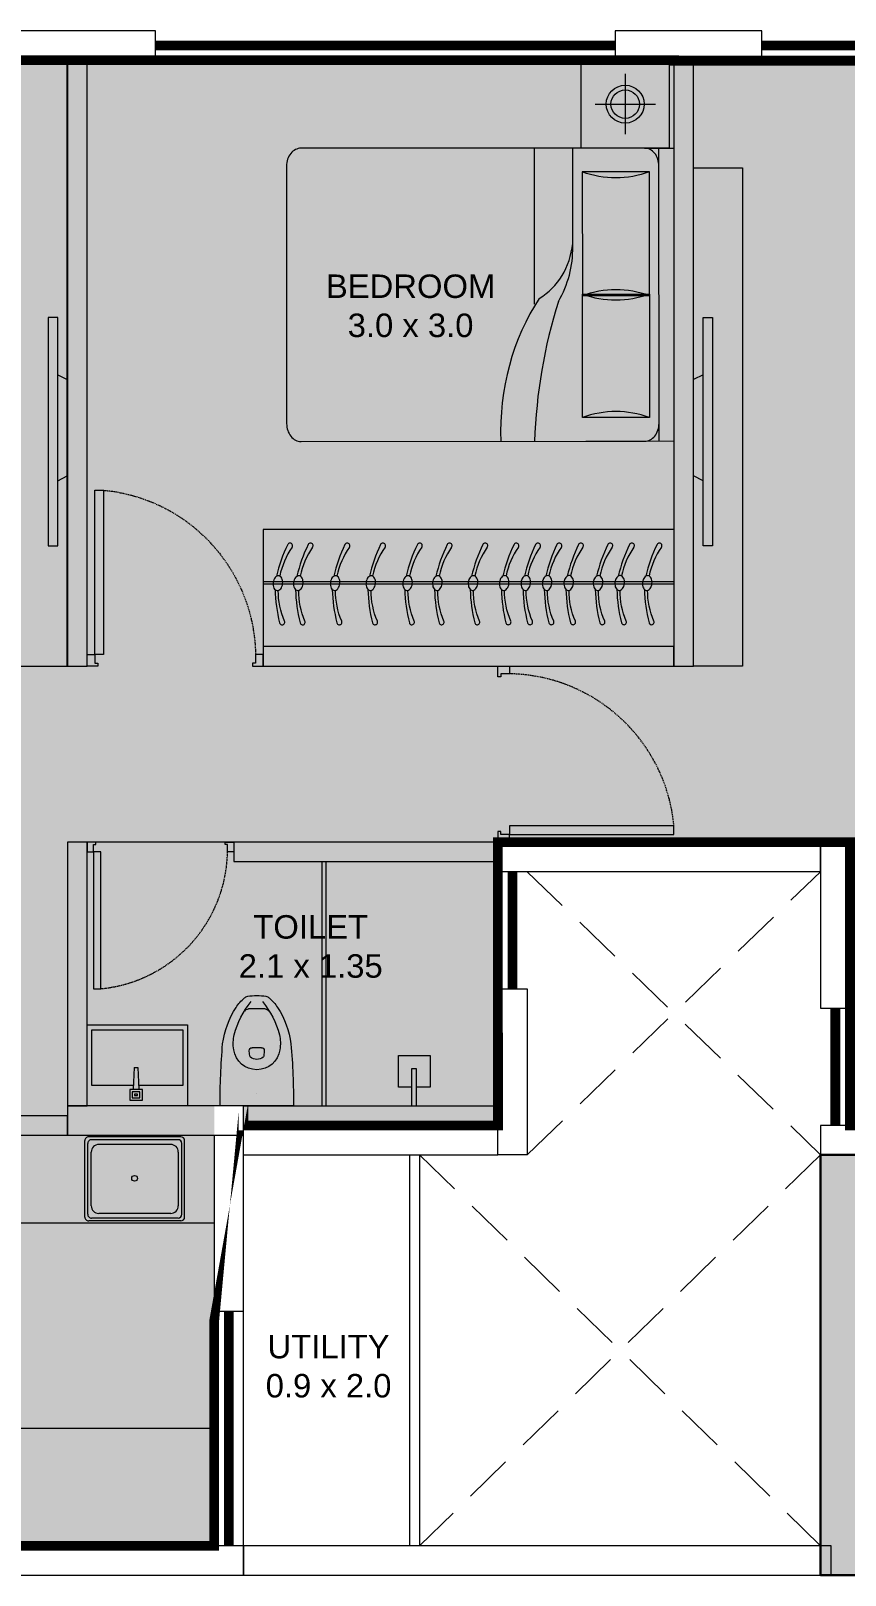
# Model space of a CAD drawing. Header units: inches. Extents: x 27644242 to 29005101, y -955243 to 216979.
# Drawn here: x 28739356 to 28743519, y -107801 to -99901 of the extents above; entities that cross this region are included whole.
import ezdxf

# ---------------------------------------------------------------- set-up
doc = ezdxf.new("R2010")
doc.units = ezdxf.units.IN
doc.header["$MEASUREMENT"] = 0
doc.set_wipeout_variables(frame=1)
for name, pattern in [('DASHED', [0.75, 0.5, -0.25]), ('DASHED2', [0.375, 0.25, -0.125]), ('HIDDEN', [0.375, 0.25, -0.125])]:
    doc.linetypes.add(name, pattern=pattern)
doc.layers.get('Defpoints').update_dxf_attribs({"color": 8})
for name, color, linetype, lineweight in [('AHC-A-COLUMN', 210, 'Continuous', 30), ('AHC-A-DUCT', 14, 'HIDDEN', 5), ('Columns', 1, 'Continuous', 25), ('DOOR', 4, 'Continuous', 0), ('ELEVATION', 40, 'Continuous', 13), ('FURN', 250, 'Continuous', 0), ('WALL', 7, 'Continuous', 20), ('WINDOW', 162, 'Continuous', 13)]:
    doc.layers.add(name, color=color, linetype=linetype, lineweight=lineweight)
doc.layers.add('BHK HATCH', color=8, linetype='Continuous', lineweight=5, transparency=0.85)
doc.layers.add('text', color=7, linetype='Continuous')
doc.styles.add('AMITS', font='arial.ttf')

# ---------------------------------------------------------------- blocks, each defined once
blk = doc.blocks.new('DOOR_750')
at = {"layer": 'DOOR'}
for points in [[(-70, 50), (-32.5, 50), (-32.5, 750), (-70, 750)], [(-750, 50), (-717.5, 50), (-717.5, 12.5), (-705, 12.5), (-705, 0), (-750, 0)], [(0, 50), (-32.5, 50), (-32.5, 12.5), (-45, 12.5), (-45, 0), (0, 0)]]:
    blk.add_lwpolyline(points, close=True, dxfattribs=at)
at = {"layer": 'DOOR', "linetype": 'DASHED', "ltscale": 10}
blk.add_arc((-2.421077079540668, 38.02074629857511), 715.1792562178572, 95.42209849767376, 179.0402507183887, dxfattribs=at)
blk = doc.blocks.new('KITCHEN')
at = {"layer": 'FURN'}
for p, q in [((-135610.396807738, 231798.9129835829, -6.80196420895e-05), (-135610.3967804788, 232190.0503932484, -6.80196420895e-05)), ((-135119.8276988504, 232209.4809657279, -6.80196420895e-05), (-135590.9658428584, 232209.4812943557, -6.80196420895e-05)), ((-135134.2065928738, 232195.1020989082, -6.80196420895e-05), (-135576.5869758541, 232195.1024005169, -6.80196420895e-05)), ((-135100.3967933704, 231798.9122316876, -6.80196420895e-05), (-135100.3967931102, 232190.0500281079, -6.80196420895e-05)), ((-135596.0179137137, 231813.2918504026, -6.80196420895e-05), (-135596.0179134736, 232175.6714994093, -6.80196420895e-05)), ((-135577.9473870879, 231857.0484814852, -6.80196420895e-05), (-135577.9471982807, 232131.914386686, -6.80196420895e-05)), ((-135171.7082867654, 232170.7759577617, -6.80196420895e-05), (-135539.0853230409, 232170.7761889008, -6.80196420895e-05)), ((-135132.8464845517, 232131.9140825215, -6.80196420895e-05), (-135132.8466733589, 231857.0481773207, -6.80196420895e-05)), ((-135114.7756603756, 231813.2911255263, -6.80196420895e-05), (-135114.7756871345, 232175.6711612883, -6.80196420895e-05)), ((-135134.2065931401, 231793.8601609361, -6.80196420895e-05), (-135576.5869761204, 231793.8598598058, -6.80196420895e-05)), ((-135171.7085485978, 231818.1863751068, -6.80196420895e-05), (-135539.0855848742, 231818.1866062462, -6.80196420895e-05)), ((-135119.8276991367, 231779.4812940964, -6.80196420895e-05), (-135590.9658431448, 231779.4809659872, -6.80196420895e-05))]:
    blk.add_line(p, q, dxfattribs=at)
blk.add_circle((-135356.2811818646, 231997.3440837172, -6.80196420895e-05), 14.57318952194355, dxfattribs=at)
for centre, radius, start, end in [((-135590.9658611147, 232190.050374992, -6.80196420895e-05), 19.43091936259141, 89.99994611887881, 179.9999461722396), ((-135576.5869941105, 232175.6714811533, -6.80196420895e-05), 19.43091936377012, 89.99994611887881, 179.9999461722396), ((-135134.2066064977, 232175.6711795446, -6.80196420895e-05), 19.4309193628743, 359.9999461722396, 89.99994611887881), ((-135119.8277124743, 232190.0500463643, -6.80196420895e-05), 19.4309193628743, 359.9999461722396, 89.99994611887881), ((-135539.0853595535, 232131.9143501736, -6.80196420895e-05), 38.86183872754022, 89.99994611887881, 179.9999461722396), ((-135171.708323278, 232131.914119034, -6.80196420895e-05), 38.86183872636153, 359.9999461722396, 89.99994611887881), ((-135590.965861374, 231798.9118853508, -6.80196420895e-05), 19.43091936259141, 180.000053747719, 270.0000538010799), ((-135576.5869943496, 231813.2918686302, -6.80196420895e-05), 19.43091936377012, 180.000053747719, 270.0000538010799), ((-135539.0855483616, 231857.0484449725, -6.80196420895e-05), 38.86183872664441, 179.9999461722396, 269.9999461188789), ((-135171.7085120852, 231857.0482138331, -6.80196420895e-05), 38.86183872636153, 269.9999461188789, 359.9999461722396), ((-135134.2066067369, 231813.2921697604, -6.80196420895e-05), 19.4309193628743, 270.0000538010799, 5.37477190742e-05), ((-135119.8277127335, 231798.91221346, -6.80196420895e-05), 19.4309193628743, 270.0000538010799, 5.37477190742e-05)]:
    blk.add_arc(centre, radius, start, end, dxfattribs=at)
blk = doc.blocks.new('TVVVV')
at = {"layer": 'FURN', "ltscale": 1000, "elevation": 0.004495833405538135}
blk.add_lwpolyline([(-129.8804096404929, 740.2733779274859), (-81.95994109939784, 740.2733779274859), (-81.95994109939784, -428.552651045844), (-129.8804096404929, -428.552651045844)], close=True, dxfattribs=at)
for points in [[(-129.8804096404929, 446.7448370812926), (-178.6603210289031, 421.9872146998532)], [(-129.8804096404929, -95.73732633609325), (-178.6603210289031, -70.97970395465381)]]:
    blk.add_lwpolyline(points, dxfattribs=at)
blk = doc.blocks.new('A$C3C731254-flat-1')
at = {"layer": 'FURN'}
for p, q in [((-77430.43748000963, -2819.970071324147), (-77430.67847345052, -2801.689654865302)), ((-77430.43748003093, -2801.689654865157), (-77317.8748892299, -2796.971816414385)), ((-77430.43748000963, -2819.970071324147), (-77317.87488921489, -2824.687909652857))]:
    blk.add_line(p, q, dxfattribs=at)
for points in [[(-77233.28092653771, -3060.590108068543), (-77647.68076634045, -3060.590108293196), (-77647.6807665959, -2547.467935639521), (-77233.28092680452, -2547.467935414868)], [(-77262.74279708727, -2843.048399874649), (-77262.74279714511, -2778.289552053029), (-77317.87488925141, -2778.289552060189), (-77317.87488920493, -2843.04839988178)], [(-77274.95999168088, -2830.831205317023), (-77274.95999170274, -2790.506746669416), (-77305.65769463503, -2790.506746663305), (-77305.65769462456, -2830.831205310911)], [(-77287.17718628586, -2818.614010713907), (-77287.17718628311, -2802.723941240285), (-77293.44050005279, -2802.723941243661), (-77293.44050003283, -2818.614010717312)]]:
    blk.add_lwpolyline(points, close=True, dxfattribs=at)
blk.add_lwpolyline([(-77338.50133330109, -2823.82339306979), (-77338.50133318597, -3036.155718951602), (-77623.24637716833, -3036.155719105969), (-77623.24637740865, -2571.902324800263), (-77338.50133343766, -2571.902324645896), (-77338.50133330381, -2797.836333065352)], dxfattribs=at)
blk = doc.blocks.new('A$C3D5F2F58')
at = {"color": 0, "linetype": 'ByBlock'}
blk.add_wipeout([(187.50011628095314, 0.0007029809106882112), (-187.49988645238258, 0.002141109449553369), (-185.4461327599712, -124.79427701764467), (-182.64319708290714, -194.17809506666697), (-178.67937656536208, -263.2553945867189), (-175.94513293807603, -301.96418667944084), (-169.5233772166112, -348.5784110480934), (-150.65958313053636, -414.79895548603076), (-143.60576840086605, -432.7434513807498), (-131.4359386546992, -459.4194672303872), (-111.55101623162273, -495.3515091896269), (-106.00146373602581, -504.16207614979146), (-86.31187905213665, -529.656873245913), (-71.77004263157346, -545.0922721066611), (-63.7535681235704, -552.6522667291487), (-55.820945889355016, -558.0207123471199), (-40.62732903216272, -561.9569644665341), (-22.650784500767486, -564.0576937184092), (3.1191860226782637, -564.9819712372704), (29.623588182085655, -563.386044606136), (46.7036936595033, -560.9708889653714), (55.816613053843184, -558.0211040811308), (74.1694634542315, -542.702967029331), (100.9077609306371, -511.3725559020884), (135.40578869359751, -451.2000398289068), (158.3135983791637, -392.2332935974886), (171.18299652454425, -340.03528904007953), (178.86706809347294, -260.36256015572616), (185.06888550975071, -136.10103552398238), (187.40490855322727, -46.04541111191347)], dxfattribs=at)
for p, q in [((-187.5010972647469, 0.0007029809116829711), (187.5010972647469, -0.0007029809116829711)), ((-0.0001206899869430345, -62.50032787627106), (-0.0001206899869430345, -62.50032787627106)), ((-38.34417684682921, -282.4441069934812), (-35.83019779135429, -255.1767006467769)), ((-24.19961533470996, -297.9528777467137), (24.19722946341426, -297.9530591965788)), ((35.8281326717879, -255.1771965825794), (38.34190726578163, -282.4443945058781)), ((-42.54204804944675, -496.8174885845067), (42.53839828186392, -496.8178075689004))]:
    blk.add_line(p, q, dxfattribs=at)
at = {"color": 0, "linetype": 'ByBlock', "extrusion": (0, 0, -1)}
for centre, major_axis, ratio, start_param, end_param in [((3903.021715754829, 5.336121362867516), (4087.626111640523, 164.3945008557587), 0.9402469974905732, 3.100231840976132, 3.182953466203625), ((-3903.021442387271, 5.368060991073435), (-4087.624769956175, 164.4278580952963), 0.9402470159297139, 3.100231840975885, 3.182953466203453), ((-0.0009514335361018311, -305.0664631726902), (84.37101153350417, 84.3710115335042), 0.9999999999999825, 4.0733299556064, 6.922251383800011), ((-0.001057996767485747, -292.2711204833024), (-38.16791187460797, 38.16791187460796), 0.9999999999999851, 0.139987881863427, 1.430815943345945), ((86.94657025271954, -319.104996327497), (146.6450412105385, 146.6450412105385), 0.9999999999999918, 3.705861349966813, 4.079164587688122), ((-24.19956207924042, -283.7482577751036), (10.0441831062959, 10.0441831062959), 0.9999999999995852, 2.356198239399527, 4.018928911878863), ((-27.34333802255787, -255.9594638445444), (6.026525934484352, 6.026525934484353), 0.9999999999973382, 4.018939732921321, 4.852375116918253), ((24.19728271947315, -283.7484392249714), (-10.04417346387967, 10.04417346387967), 0.9999999999995556, 2.264264766379833, 3.926994566194867), ((27.34126703434958, -255.9596688687827), (6.026537183955396, 6.026537183955397), 0.9999999999970494, -0.1399786381201538, 0.6934719302451016), ((-86.94888745475691, -319.1043443575218), (-146.6450412105745, 146.6450412105745), 0.9999999999999966, 2.204028217905958, 2.577331455627266), ((275.8096101164956, -257.5165176812914), (321.4138594013794, 321.4138594013795), 0.9999999999999842, 3.353440802212683, 3.793890346916726), ((326.3046916335552, -245.8093728538863), (-323.4226960226756, 323.4226960226755), 0.9999999999998977, 4.816657477375592, 5.235079919721876), ((-326.3066865018882, -245.806926078347), (-323.4226960226392, 323.4226960226392), 0.9999999999998939, 2.618908689068238, 3.037332178612136), ((-275.8114654978235, -257.514449539239), (-321.413859401371, 321.4138594013709), 0.9999999999999198, 2.489302284144396, 2.92975182884846), ((119.317531459139, -350.4991460226909), (192.8483156408264, 192.8483156408265), 0.9999999999996505, 3.092098341611679, 3.328461824491127), ((-40.86965387194141, -527.3831097477766), (24.10605552579581, 24.10605552579582), 0.9999999999997885, 2.52830116013461, 3.092098516144597), ((-42.54196283946294, -474.0900966303486), (16.07069297006956, 16.07069297006956), 0.9999999999997307, 2.356198239399343, 3.38783600578178), ((42.53848349126565, -474.0904156141503), (16.0707090407633, 16.0707090407633), 0.9999999999999711, 1.324558553155231, 2.356198239399556), ((40.86554763679669, -527.3834161899506), (24.10603945512559, 24.1060394551256), 0.9999999999991802, 1.620297613588609, 2.184094812518512), ((-119.3203113403979, -350.4982513199195), (192.848315640911, 192.8483156409111), 0.9999999999995629, 1.383934654308197, 1.620297613588678), ((-0.001305734640482115, -292.2739921861062), (-192.8462850393787, 192.8462850393787), 0.9999999999999838, 3.754889937231234, 4.099098604700583)]:
    blk.add_ellipse(centre, major_axis=major_axis, ratio=ratio, start_param=start_param, end_param=end_param, dxfattribs=at)
blk = doc.blocks.new('A$C3E645E75')
at = {"extrusion": (0, 0, -1), "zscale": -0.9999999999999998, "rotation": 179.9999999999989}
blk.add_blockref('A$C3D5F2F58', (0.0001145812657341594, 0.001422045185563547), dxfattribs=at)
blk = doc.blocks.new('A$C3A956F37-flat-1')
at = {"layer": 'FURN'}
blk.add_line((-168.3018512507224, 90.21167682122905), (-6.357986057992093e-05, 90.21167732175672), dxfattribs=at)
for points in [[(-97.08217719242748, 66.7323122372909), (-97.08217699390661, -2.887973096221685e-07), (-258.5135283042036, -7.690396159887314e-07), (-258.5135287844423, 161.4313505413011), (-97.08217747414528, 161.4313510215434), (-97.08217726227304, 90.21167703301762)], [(-6.351125193759799e-05, 67.13475424569333), (-191.3787742581335, 67.13475367650972), (-191.3787743267858, 90.21167675257311), (-168.3018512507224, 90.21167682122905)]]:
    blk.add_lwpolyline(points, dxfattribs=at)
blk = doc.blocks.new('A$C700F438C')
at = {"layer": 'FURN', "color": 8, "extrusion": (-6.65398739e-08, 5.27913299e-08, 0.9999999999999966)}
for p, q in [((0.0734448978928413, 1.500018697595919, 3.56294328903e-05), (1.830344896276073, 1.500093958229854, 3.57463328235e-05)), ((1.97999489614267, 1.500100368813264, 3.57562901776e-05), (1.529994896554853, 1.500081092084201, 3.57263482513e-05)), ((1.97999489614267, 1.500100368813264, 3.57562901776e-05), (1.529994896554853, 1.500081092084201, 3.57263482513e-05)), ((1.979988255154239, 1.500090496948359, 3.57562902558e-05), (1.530026043945326, 1.500090964999344, 3.57263498039e-05)), ((1.903794896210456, 1.500097104620408, 3.57512200111e-05), (1.903859151974756, 9.71059967014e-05, 3.58304112815e-05)), ((5.52370602236e-05, 0.0914469115035672, 3.56989099295e-05), (-1.1843185348e-06, 1.408559410292582, 3.56293740573e-05)), ((1.85480011810614, 1.378195005708903, 3.57543952774e-05), (1.512075118414941, 1.378180324337904, 3.57315911756e-05)), ((1.512075118414941, 1.378180324337904, 3.57315911756e-05), (1.512102174376195, 0.7465803249344845, 3.57649359799e-05)), ((1.85483967406617, 0.7465950068410621, 3.5787740913e-05), (1.85480011810614, 1.378195005708903, 3.57543952774e-05)), ((1.267274926716709, 0.7990448372490846, 3.57458755325e-05), (1.267309152548477, 6.98379925552e-05, 3.57880567634e-05)), ((1.512101874515792, 0.7535803248973707, 3.57645664195e-05), (1.854839374205766, 0.7535950068038347, 3.57873713561e-05)), ((1.512128930475228, 0.1219803254939507, 3.57979112238e-05), (1.512101874515792, 0.7535803248973707, 3.57645664195e-05)), ((1.512102174376195, 0.7465803249344845, 3.57649359799e-05), (1.85483967406617, 0.7465950068410621, 3.5787740913e-05)), ((1.854839374205766, 0.7535950068038347, 3.57873713561e-05), (1.854853930166427, 0.1219950068650633, 3.58207153255e-05)), ((1.463150107949331, 0.5030157277345779, 3.5774536812e-05), (1.463171652372693, 7.82281888405e-05, 3.58010889876e-05)), ((1.854853930166427, 0.1219950068650633, 3.58207153255e-05), (1.512128930475228, 0.1219803254939507, 3.57979112238e-05)), ((1.830409152040374, 9.39596061471e-05, 3.5825524094e-05), (0.0735091536553227, 1.86989722124e-05, 3.57086241607e-05)), ((1.903859151974756, 9.71059967014e-05, 3.58304112815e-05), (1.980059151905152, 0.000100370189557, 3.5835481448e-05))]:
    blk.add_line(p, q, dxfattribs=at)
at = {"layer": 'FURN', "linetype": 'Continuous', "lineweight": 0, "extrusion": (-6.65398739e-08, 5.27913299e-08, 0.9999999999999966)}
blk.add_line((1.830411343788, 9.59323838288e-05, 3.58255241331e-05), (1.917418467628522, 9.76868394673e-05, 3.58313134861e-05), dxfattribs=at)
at = {"layer": 'FURN', "color": 8, "extrusion": (6.65398739000137e-08, -5.279133024001067e-08, -0.9999999999999964)}
blk.add_ellipse((0.0734539332624991, 1.40857777869769, 3.56342607795e-05), major_axis=(3.917071146600001e-06, -0.09144091911745802, 4.827548400000001e-09), ratio=0.8032073384844304, start_param=1.570796326798626, end_param=3.141592653595563, dxfattribs=at)
at = {"layer": 'FURN', "color": 8, "extrusion": (6.653987390000091e-08, -5.279132991157697e-08, -0.9999999999999963)}
blk.add_ellipse((1.9588795760028, 1.454399361333457, 3.5757297784e-05), major_axis=(4.614118608890013e-05, -1.077129556435492, 5.68661720000008e-08), ratio=0.8032073384863767, start_param=0.8805869663578222, end_param=1.613255630245892, dxfattribs=at)
at = {"layer": 'FURN', "color": 8, "extrusion": (6.653987389999814e-08, -5.279132986689413e-08, -0.9999999999999966)}
blk.add_ellipse((3.066950111988262, 1.602541370870198, 3.58232080444e-05), major_axis=(9.60825641048e-05, -2.242971343530324, 1.184158334e-07), ratio=0.8032073384830688, start_param=1.197174663451374, end_param=1.525138319639651, dxfattribs=at)
at = {"layer": 'FURN', "color": 8, "extrusion": (6.653987390001414e-08, -5.279133024045852e-08, -0.9999999999999964)}
blk.add_ellipse((1.830351004307885, 1.408673395888399, 3.57511594409e-05), major_axis=(3.917070531000001e-06, -0.0914409191174582, 4.8275484e-09), ratio=0.8032073384844299, start_param=3.141592653587181, end_param=4.712388980382991, dxfattribs=at)
at = {"layer": 'FURN', "color": 8, "extrusion": (6.65398738999977e-08, -5.279132984662301e-08, -0.9999999999999961)}
blk.add_ellipse((1.683422688125574, 2.109731956150653, 3.57043730368e-05), major_axis=(3.26422560197e-05, -0.7620076593121435, 4.022956970000001e-08), ratio=0.803207338485015, start_param=-0.2837941239958099, end_param=0.2837941239958015, dxfattribs=at)
at = {"layer": 'FURN', "color": 8, "extrusion": (6.653987395153829e-08, -5.279132985506829e-08, -0.9999999999999966)}
blk.add_ellipse((0.6693184917839972, 0.0845358356673387, 3.57438074694e-05), major_axis=(-0.7051042924152645, -0.6147182222742352, -1.44657583e-08), ratio=0.6046171697044727, start_param=2.952061422325571, end_param=3.536755933202645, dxfattribs=at)
at = {"layer": 'FURN', "color": 8, "extrusion": (6.653987392887314e-08, -5.279132989028567e-08, -0.9999999999999969)}
blk.add_ellipse((-0.0315052721907705, 0.1902796698749398, 3.56915923838e-05), major_axis=(-1.466956369304711, -0.4935622255935573, -7.155528560000007e-08), ratio=0.5810071678568102, start_param=3.019706066902618, end_param=3.343380915826029, dxfattribs=at)
at = {"layer": 'FURN', "color": 8, "extrusion": (-6.653987389999858e-08, 5.279132984662252e-08, 0.9999999999999961)}
blk.add_ellipse((1.683455694585063, 1.485123548410683, 3.57373491404e-05), major_axis=(3.26422560253e-05, -0.7620076593121435, 4.022956970000001e-08), ratio=0.8032073384850026, start_param=-0.2837941239958166, end_param=0.2837941239958039, dxfattribs=at)
at = {"layer": 'FURN', "color": 8, "extrusion": (6.653987389999818e-08, -5.279132984670472e-08, -0.9999999999999963)}
blk.add_ellipse((1.683518668307442, 0.0150517847331457, 3.5814960377e-05), major_axis=(3.264225508040041e-05, -0.7620076593121596, 4.022956970000062e-08), ratio=0.8032073384865159, start_param=2.857798529592992, end_param=3.425386777583513, dxfattribs=at)
at = {"layer": 'FURN', "color": 8, "extrusion": (-6.653987390000045e-08, 5.279132984662319e-08, 0.9999999999999963)}
blk.add_ellipse((1.683539174768156, -0.6095566235422895, 3.58479356493e-05), major_axis=(3.26422560175e-05, -0.7620076593121435, 4.02295697e-08), ratio=0.8032073384850155, start_param=2.857798529593992, end_param=3.425386777585604, dxfattribs=at)
at = {"layer": 'FURN', "color": 8, "extrusion": (6.653987390001372e-08, -5.279133024062742e-08, -0.9999999999999966)}
blk.add_ellipse((0.0735103556726244, 0.0914412343101958, 3.57037979235e-05), major_axis=(3.917070298899999e-06, -0.0914409191174582, 4.827548400000001e-09), ratio=0.8032073384844313, start_param=-5.7712e-12, end_param=1.57079632679118, dxfattribs=at)
at = {"layer": 'FURN', "color": 8, "extrusion": (6.653987390001469e-08, -5.279133024001162e-08, -0.9999999999999964)}
blk.add_ellipse((1.830407426718011, 0.091536851501246, 3.58206965849e-05), major_axis=(3.917071145300001e-06, -0.09144091911745802, 4.827548400000001e-09), ratio=0.803207338484428, start_param=-1.570796326791178, end_param=5.7536e-12, dxfattribs=at)
blk = doc.blocks.new('BEDROOM')
at = {"layer": 'FURN', "linetype": 'Continuous', "extrusion": (-5.003048166632985e-08, -8.665531942546749e-08, 0.999999999999995)}
for p, q in [((1066.070232762847, 501.3380505466466, -0.000171289452720232), (1066.070206909333, 192.6055803620838, -0.0001980427648345707)), ((911.7039847438076, 346.9718283813472, -0.0001923891247518951), (1220.436454928372, 346.9718025273832, -0.0001769430928029077))]:
    blk.add_line(p, q, dxfattribs=at)
at = {"layer": 'FURN', "ltscale": 500}
blk.add_line((1314.578011713922, 122.087698510134, -9.216121090080294e-05), (1315.198130793869, -1377.902299990721, 2.48985650263001e-05), dxfattribs=at)
at = {"layer": 'FURN', "ltscale": 0.05, "extrusion": (-5.003048166632985e-08, -8.665531942546749e-08, 0.999999999999995), "elevation": -0.0002680690688657816}
blk.add_lwpolyline([(1291.070200993554, 121.9717966123281), (841.0702009935537, 121.9718342963589), (841.0702386748651, 571.971834296358), (1291.070238674865, 571.9717966123263)], close=True, dxfattribs=at)
at = {"layer": 'FURN', "linetype": 'Continuous', "extrusion": (-5.003048166632985e-08, -8.665531942546749e-08, 0.999999999999995)}
for radius in [96.95097812864591, 72.76423796726482]:
    blk.add_circle((1066.070219836069, 346.9718154543436, -0.0002680690688657944), radius, dxfattribs=at)
at = {"layer": 'FURN', "extrusion": (-3.01071703099981e-07, 1.307071692000439e-07, 0.9999999999999463), "xscale": -1000.000000000015, "yscale": 1000.000000000015, "zscale": 1000.000000000007, "rotation": 180.0236273616612}
blk.add_blockref('A$C700F438C', (-665.4810132270507, 121.3715413175769, -0.03630746716227812), dxfattribs=at)
blk = doc.blocks.new('DNDNDNNDDN')
at = {"layer": 'FURN', "extrusion": (9.364847400000937e-09, 6.40542139999863e-09, 1)}
blk.add_line((172.4934703744948, 832.826143018603, -3.293659805838046e-06), (172.7340867444873, 232.826143018603, 5.473396985646271e-07), dxfattribs=at)
at = {"layer": 'FURN'}
for p, q in [((2272.734255608171, 832.826143018603, 5.527309077427676e-07), (172.4934703744948, 832.826143018603, -3.293659805838046e-06)), ((2272.493459317833, 833.2747889912498, -3.291140678257556e-06), (2272.734255608171, 232.826143018603, 5.527309077427676e-07)), ((2272.601285882294, 564.3989070795906, 0.001665218905007555), (173.4895119667053, 563.8651515630772, 0.001665218905007555)), ((2272.606098208576, 552.3989078266095, 0.001665218905007555), (173.5340095199645, 551.8651606265921, 0.001665218905007555)), ((2272.734255608171, 232.826143018603, 5.527309077427676e-07), (172.7340867444873, 232.826143018603, 5.473396985646271e-07))]:
    blk.add_line(p, q, dxfattribs=at)
at = {"layer": 'FURN', "extrusion": (9.364847400000937e-09, 6.40542139999863e-09, 1)}
for points in [[(244.0855763331056, 519.7305688232082, 0.144333), (253.0039136707783, 521.3905180681395, 0.107177), (262.383742775768, 529.041758897285, 0.0778182), (268.7206981442869, 540.1691048078137, 0.06501649999999999), (272.2458986081183, 555.0561381362277, 0.06501649999999999), (271.8300229199231, 570.3492034612354, 0.0778182), (267.8949027732015, 582.5348367969636, 0.107177), (260.2720929458737, 591.9377858328298, 0.144333), (251.8795332051814, 595.3812017849777, 0.144333), (242.9611152932048, 593.7212608413902, 0.107177), (233.5812942460179, 586.0700191818541, 0.0778182), (227.2443791665137, 574.94266912077, 0.06501649999999999), (223.7191303595901, 560.0556407731856, 0.06501649999999999), (224.1350543908775, 544.7625704675811, 0.0778182), (228.0701342485845, 532.5769412821755, 0.107177), (235.6929360181093, 523.173993076467, 0.144333)], [(348.5855663232505, 519.7763177964734, 0.144333), (357.5039036609232, 521.4362670414048, 0.107177), (366.883732765913, 529.0875078706667, 0.0778182), (373.2206881344318, 540.214853781079, 0.06501649999999999), (376.7458885982633, 555.1018871093765, 0.06501649999999999), (376.330012910068, 570.3949524345007, 0.0778182), (372.3948927633464, 582.5805857703454, 0.107177), (364.7720829360187, 591.9835348060951, 0.144333), (356.3795231953263, 595.426950758243, 0.144333), (347.4611052833498, 593.767009814539, 0.107177), (338.0812842361629, 586.1157681552359, 0.0778182), (331.7443691566586, 574.9884180940353, 0.06501649999999999), (328.219120349735, 560.1013897465673, 0.06501649999999999), (328.6350443810225, 544.8083194406136, 0.0778182), (332.5701242387295, 532.6226902555572, 0.107177), (340.1929260082543, 523.2197420497323, 0.144333)], [(536.5855483040214, 519.85862216229, 0.144333), (545.5038856454194, 521.5185714073377, 0.107177), (554.8837147466838, 529.1698122367161, 0.0778182), (561.2206701152027, 540.2971581471284, 0.06501649999999999), (564.7458705790341, 555.1841914753095, 0.06501649999999999), (564.3299948908389, 570.4772568004337, 0.0778182), (560.3948747478426, 582.6628901361619, 0.107177), (552.7720649205148, 592.0658391720281, 0.144333), (544.3795051798224, 595.5092551240596, 0.144333), (535.4610872678459, 593.849314180472, 0.107177), (526.081266220659, 586.1980725211688, 0.0778182), (519.7443511374295, 575.0707224600847, 0.06501649999999999), (516.2191023305058, 560.1836941125002, 0.06501649999999999), (516.6350263617933, 544.8906238065465, 0.0778182), (520.5701062232256, 532.7049946214902, 0.107177), (528.1929079927504, 523.3020464157817, 0.144333)], [(718.8355308398604, 519.9384092414184, 0.144333), (727.7538681812584, 521.5983584865826, 0.107177), (737.1336972825229, 529.2495993157281, 0.0778182), (743.4706526510417, 540.3769452264896, 0.06501649999999999), (746.9958531148732, 555.2639785546708, 0.06501649999999999), (746.5799774266779, 570.5570438796785, 0.0778182), (742.6448572836816, 582.7426772154067, 0.107177), (735.0220474563539, 592.1456262511565, 0.144333), (726.6294877156615, 595.5890422034208, 0.144333), (717.711069803685, 593.9291012597168, 0.107177), (708.3312487564981, 586.2778596004136, 0.0778182), (701.9943336732686, 575.1505095390967, 0.06501649999999999), (698.4690848663449, 560.2634811916287, 0.06501649999999999), (698.8850088976324, 544.9704108859078, 0.0778182), (702.8200887590647, 532.784781700735, 0.107177), (710.4428905285895, 523.3818334949101, 0.144333)], [(907.0855127982795, 520.0208230563803, 0.144333), (916.0038501396775, 521.6807723014281, 0.107177), (925.383679240942, 529.33201313069, 0.0778182), (931.7206346094608, 540.4593590412187, 0.06501649999999999), (935.2458350732923, 555.3463923695163, 0.06501649999999999), (934.829959385097, 570.639457694524, 0.0778182), (930.8948392421007, 582.8250910302522, 0.107177), (923.272029414773, 592.2280400661184, 0.144333), (914.8794696740806, 595.6714560182663, 0.144333), (905.961051762104, 594.0115150745623, 0.107177), (896.5812307149172, 586.3602734152591, 0.0778182), (890.2443156316876, 575.232923354175, 0.06501649999999999), (886.719066824764, 560.3458950064742, 0.06501649999999999), (887.1349908560514, 545.0528247006368, 0.0778182), (891.0700707174838, 532.8671955155805, 0.107177), (898.6928724870086, 523.4642473096392, 0.144333)], [(1059.335498210043, 520.0874764589025, 0.144333), (1068.253835551441, 521.7474257039503, 0.107177), (1077.633664652705, 529.3986665332122, 0.0778182), (1083.970620021224, 540.5260124437409, 0.06501649999999999), (1087.495820485055, 555.4130457720385, 0.06501649999999999), (1087.07994479686, 570.7061110970462, 0.0778182), (1083.144824653864, 582.8917444327744, 0.107177), (1075.522014826536, 592.294693468757, 0.144333), (1067.129455085844, 595.7381094207885, 0.144333), (1058.211037173867, 594.0781684769681, 0.107177), (1048.83121612668, 586.4269268177814, 0.0778182), (1042.494301043451, 575.2995767565808, 0.06501649999999999), (1038.969052236527, 560.41254840888, 0.06501649999999999), (1039.384976267815, 545.1194781033919, 0.0778182), (1043.320056129247, 532.9338489181027, 0.107177), (1050.942857898772, 523.5309007123942, 0.144333)], [(1241.585480745882, 520.1672635418727, 0.144333), (1250.50381808728, 521.8272127869204, 0.107177), (1259.883647188544, 529.4784536162988, 0.0778182), (1266.220602557063, 540.605799526711, 0.06501649999999999), (1269.745803020895, 555.4928328548922, 0.06501649999999999), (1269.329927332699, 570.7858981799, 0.0778182), (1265.394807189703, 582.9715315157446, 0.107177), (1257.771997362375, 592.3744805517272, 0.144333), (1249.379437621683, 595.8178965037587, 0.144333), (1240.461019709706, 594.1579555599383, 0.107177), (1231.081198662519, 586.5067139007515, 0.0778182), (1224.74428357929, 575.3793638395509, 0.06501649999999999), (1221.219034772366, 560.4923354918501, 0.06501649999999999), (1221.634958803654, 545.199265186362, 0.0778182), (1225.570038665086, 533.0136360010729, 0.107177), (1233.192840434611, 523.6106877952479, 0.144333)], [(1400.951772905886, 520.237032386045, 0.144333), (1409.870110243559, 521.8969816310928, 0.107177), (1419.249939348549, 529.5482224602383, 0.0778182), (1425.586894717067, 540.6755683708834, 0.06501649999999999), (1429.112095180899, 555.562601699181, 0.06501649999999999), (1428.696219492704, 570.8556670241887, 0.0778182), (1424.761099345982, 583.0413003599169, 0.107177), (1417.138289518654, 592.4442493956667, 0.144333), (1408.745729777962, 595.887665347931, 0.144333), (1399.827311865985, 594.227724404227, 0.107177), (1390.447490818799, 586.5764827450403, 0.0778182), (1384.110575739294, 575.4491326836069, 0.06501649999999999), (1380.585326932371, 560.5621043361389, 0.06501649999999999), (1381.001250963658, 545.269034030418, 0.0778182), (1384.936330821365, 533.0834048453617, 0.107177), (1392.55913259089, 523.6804566395367, 0.144333)], [(1511.536067467183, 520.2854449996157, 0.144333), (1520.454404804856, 521.9453942446635, 0.107177), (1529.834233909845, 529.5966350739254, 0.0778182), (1536.171189278364, 540.7239809845705, 0.06501649999999999), (1539.696389742196, 555.6110143127516, 0.06501649999999999), (1539.280514054, 570.9040796377594, 0.0778182), (1535.345393907279, 583.089712973604, 0.107177), (1527.722584079951, 592.4926620092374, 0.144333), (1519.330024339259, 595.9360779615017, 0.144333), (1510.411606427282, 594.2761370176813, 0.107177), (1501.031785380095, 586.6248953583781, 0.0778182), (1494.694870300591, 575.4975452971776, 0.06501649999999999), (1491.169621493667, 560.6105169497096, 0.06501649999999999), (1491.585545524955, 545.3174466438722, 0.0778182), (1495.520625382662, 533.1318174589323, 0.107177), (1503.143427152187, 523.728869252991, 0.144333)], [(1620.318711791188, 520.3330688666683, 0.144333), (1629.237049132586, 521.9930181117161, 0.107177), (1638.61687823385, 529.644258940978, 0.0778182), (1644.953833602369, 540.7716048513903, 0.06501649999999999), (1648.4790340662, 555.6586381798043, 0.06501649999999999), (1648.063158378005, 570.951703504812, 0.0778182), (1644.128038235009, 583.1373368406566, 0.107177), (1636.505228407681, 592.5402858764064, 0.144333), (1628.112668666989, 595.9837018284379, 0.144333), (1619.194250755012, 594.3237608848503, 0.107177), (1609.814429707825, 586.6725192255471, 0.0778182), (1603.477514624596, 575.5451691642302, 0.06501649999999999), (1599.952265817672, 560.6581408167622, 0.06501649999999999), (1600.368189848959, 545.3650705111577, 0.0778182), (1604.303269710392, 533.1794413258685, 0.107177), (1611.926071479917, 523.7764931199272, 0.144333)], [(1730.90300635621, 520.381481480239, 0.144333), (1739.821343697608, 522.0414307252868, 0.107177), (1749.201172798872, 529.6926715545487, 0.0778182), (1755.538128167391, 540.8200174650774, 0.06501649999999999), (1759.063328631222, 555.7070507934914, 0.06501649999999999), (1758.647452943027, 571.0001161182663, 0.0778182), (1754.712332800031, 583.1857494542273, 0.107177), (1747.089522972703, 592.5886984899771, 0.144333), (1738.696963232011, 596.0321144420086, 0.144333), (1729.778545320034, 594.372173498421, 0.107177), (1720.398724272847, 586.7209318391178, 0.0778182), (1714.061809189618, 575.5935817779173, 0.06501649999999999), (1710.536560382694, 560.7065534302164, 0.06501649999999999), (1710.952484413981, 545.4134831247284, 0.0778182), (1714.887564275414, 533.2278539394392, 0.107177), (1722.510366044939, 523.8249057336143, 0.144333)], [(1880.818711791188, 520.3330688666683, 0.144333), (1889.737049132586, 521.9930181117161, 0.107177), (1899.11687823385, 529.644258940978, 0.0778182), (1905.453833602369, 540.7716048513903, 0.06501649999999999), (1908.9790340662, 555.6586381798043, 0.06501649999999999), (1908.563158378005, 570.951703504812, 0.0778182), (1904.628038235009, 583.1373368406566, 0.107177), (1897.005228407681, 592.5402858764064, 0.144333), (1888.612668666989, 595.9837018284379, 0.144333), (1879.694250755012, 594.3237608848503, 0.107177), (1870.314429707825, 586.6725192255471, 0.0778182), (1863.977514624596, 575.5451691642302, 0.06501649999999999), (1860.452265817672, 560.6581408167622, 0.06501649999999999), (1860.868189848959, 545.3650705111577, 0.0778182), (1864.803269710392, 533.1794413258685, 0.107177), (1872.426071479917, 523.7764931199272, 0.144333)], [(1991.40300635621, 520.381481480239, 0.144333), (2000.321343697608, 522.0414307252868, 0.107177), (2009.701172798872, 529.6926715545487, 0.0778182), (2016.038128167391, 540.8200174650774, 0.06501649999999999), (2019.563328631222, 555.7070507934914, 0.06501649999999999), (2019.147452943027, 571.0001161182663, 0.0778182), (2015.212332800031, 583.1857494542273, 0.107177), (2007.589522972703, 592.5886984899771, 0.144333), (1999.196963232011, 596.0321144420086, 0.144333), (1990.278545320034, 594.372173498421, 0.107177), (1980.898724272847, 586.7209318391178, 0.0778182), (1974.561809189618, 575.5935817779173, 0.06501649999999999), (1971.036560382694, 560.7065534302164, 0.06501649999999999), (1971.452484413981, 545.4134831247284, 0.0778182), (1975.387564275414, 533.2278539394392, 0.107177), (1983.010366044939, 523.8249057336143, 0.144333)], [(2132.318711791188, 520.3330688666683, 0.144333), (2141.237049132586, 521.9930181117161, 0.107177), (2150.61687823385, 529.644258940978, 0.0778182), (2156.953833602369, 540.7716048513903, 0.06501649999999999), (2160.4790340662, 555.6586381798043, 0.06501649999999999), (2160.063158378005, 570.951703504812, 0.0778182), (2156.128038235009, 583.1373368406566, 0.107177), (2148.505228407681, 592.5402858764064, 0.144333), (2140.112668666989, 595.9837018284379, 0.144333), (2131.194250755012, 594.3237608848503, 0.107177), (2121.814429707825, 586.6725192255471, 0.0778182), (2115.477514624596, 575.5451691642302, 0.06501649999999999), (2111.952265817672, 560.6581408167622, 0.06501649999999999), (2112.368189848959, 545.3650705111577, 0.0778182), (2116.303269710392, 533.1794413258685, 0.107177), (2123.926071479917, 523.7764931199272, 0.144333)]]:
    blk.add_lwpolyline(points, format="xyb", close=True, dxfattribs=at)
for points in [[(233.7727827653289, 524.8608241574038, 0.0579524), (257.000063534826, 354.2446644999218, 1.08017), (281.9285630360246, 362.7311555068372, -0.102886), (249.9850404039025, 520.2209206465996, -0.821198)], [(338.2727727554739, 524.9065731306691, 0.0579524), (361.500053524971, 354.2904134731871, 1.08017), (386.4285530261695, 362.7769044799861, -0.102886), (354.4850303977728, 520.2666696199813, -0.821198)], [(526.2727547362447, 524.9888774966021, 0.0579524), (549.5000355057418, 354.37271783912, 1.08017), (574.4285350069404, 362.8592088458026, -0.102886), (542.4850123785436, 520.3489739859142, -0.821198)], [(708.5227372720838, 525.0686645758469, 0.0579524), (731.7500180415809, 354.4525049183649, 1.08017), (756.6785175427794, 362.9389959251639, -0.102886), (724.7349949143827, 520.428761065159, -0.821198)], [(896.7727192305028, 525.151078390576, 0.0579524), (920, 354.5349187332104, 1.08017), (944.9284995011985, 363.021409739893, -0.102886), (912.9849768728018, 520.5111748798881, -0.821198)], [(1049.022704642266, 525.2177317930982, 0.0579524), (1072.249985411763, 354.6015721357326, 1.08017), (1097.178484912962, 363.0880631425316, -0.102886), (1065.234962284565, 520.5778282825268, -0.821198)], [(1231.272687178105, 525.2975188760684, 0.0579524), (1254.499967947602, 354.6813592185863, 1.08017), (1279.428467448801, 363.1678502253853, -0.102886), (1247.484944820404, 520.6576153654969, -0.821198)], [(1390.638979338109, 525.3672877203571, 0.0579524), (1413.866260107607, 354.7511280627587, 1.08017), (1438.794759608805, 363.2376190696741, -0.102886), (1406.851236976683, 520.7273842096693, -0.821198)], [(1501.223273899406, 525.4157003339278, 0.0579524), (1524.450554668903, 354.7995406764458, 1.08017), (1549.379054170102, 363.2860316832448, -0.102886), (1517.435531541705, 520.77579682324, -0.821198)], [(1610.005918223411, 525.4633242009804, 0.0579524), (1633.233198992908, 354.8471645434984, 1.08017), (1658.161698494107, 363.3336555504138, -0.102886), (1626.21817586571, 520.8234206901761, -0.821198)], [(1720.590212788433, 525.5117368145511, 0.0579524), (1743.81749355793, 354.8955771569526, 1.08017), (1768.745993059129, 363.3820681638681, -0.102886), (1736.802470430732, 520.8718333038632, -0.821198)], [(1870.505918223411, 525.4633242009804, 0.0579524), (1893.733198992908, 354.8471645434984, 1.08017), (1918.661698494107, 363.3336555504138, -0.102886), (1886.71817586571, 520.8234206901761, -0.821198)], [(1981.090212788433, 525.5117368145511, 0.0579524), (2004.31749355793, 354.8955771569526, 1.08017), (2029.245993059129, 363.3820681638681, -0.102886), (1997.302470430732, 520.8718333038632, -0.821198)], [(2122.005918223411, 525.4633242009804, 0.0579524), (2145.233198992908, 354.8471645434984, 1.08017), (2170.161698494107, 363.3336555504138, -0.102886), (2138.21817586571, 520.8234206901761, -0.821198)]]:
    blk.add_lwpolyline(points, format="xyb", dxfattribs=at)
for centre, radius, start, end in [((967.2774587869857, 426.2832249660385, -0.001664231453364357), 745.3024005847423, 153.8497449562304, 167.1166177769374), ((644.2645365372513, 515.1510688342494, -0.001664231453364351), 394.605956053169, 145.0213921132011, 168.5184495346985), ((310.1173426881589, 748.9376399231949, -0.001664231453364365), 13.20589759893129, 325.021163566081, 153.8495389536274), ((1071.777448777125, 426.3289739393038, -0.001664231453376977), 745.3024005847423, 153.8497449562304, 167.1166177769374), ((748.7645265273962, 515.1968178075147, -0.001664231453376968), 394.605956053169, 145.0213921132011, 168.5184495346985), ((414.6173326783067, 748.9833888964602, -0.001664231453376944), 13.20589759893129, 325.021163566081, 153.8495389536274), ((1259.777430761621, 426.4112783052367, -0.001664231453268163), 745.3024005847423, 153.8497449563321, 167.1166177769982), ((936.7645085118924, 515.2791221732148, -0.001664231453268155), 394.605956053169, 145.0213921131916, 168.5184495346825), ((602.6173146590803, 749.0656932623931, -0.001664231453268161), 13.20589759893129, 325.021163566081, 153.8495389536274), ((1442.02741329746, 426.4910653844787, -0.001664231453466058), 745.3024005847423, 153.8497449563321, 167.1166177769982), ((1119.014491047726, 515.358909252576, -0.001664231453466033), 394.605956053169, 145.0213921132011, 168.5184495346825), ((784.8672971986447, 749.145480341638, -0.001664231453466048), 13.20589759893129, 325.0211635505947, 153.8495389589972), ((1630.277395255879, 426.573479199327, -0.001664231453353541), 745.3024005847423, 153.8497449563321, 167.1166177769374), ((1307.264473006145, 515.4413230674215, -0.001664231453353554), 394.605956053169, 145.0213921132011, 168.5184495346985), ((973.1172791570638, 749.2278941565999, -0.001664231453353546), 13.20589759893129, 325.0211635505947, 153.8495389593656), ((1782.527380667643, 426.6401326018492, -0.001664231453327939), 745.3024005847423, 153.8497449563321, 167.1166177769982), ((1459.514458417908, 515.5079764700602, -0.001664231453327933), 394.605956053169, 145.0213921132011, 168.5184495346985), ((1125.367264568821, 749.2945475591221, -0.001664231453327946), 13.20589759893129, 325.0211635505947, 153.8495389593656), ((1964.777363203482, 426.7199196848194, -0.00166423145330384), 745.3024005847423, 153.8497449563321, 167.1166177769374), ((1641.764440953747, 515.5877635529139, -0.001664231453303854), 394.605956053169, 145.0213921131916, 168.5184495346825), ((1307.61724710466, 749.3743346420922, -0.001664231453303848), 13.20589759893129, 325.0211635505947, 153.8495389593656), ((2124.143655359783, 426.7896885291082, -0.001664231453666777), 745.3024005847423, 153.8497449562305, 167.1166177769374), ((1801.130733110026, 515.6575323970862, -0.001664231453666751), 394.605956053169, 145.0213921131916, 168.5184495346825), ((1466.98353926094, 749.4441034862646, -0.001664231453666766), 13.20589759893129, 325.021163566081, 153.8495389536274), ((2234.72794992108, 426.838101142446, -0.001664231453663877), 745.3024005847423, 153.8497449562305, 167.1166177769374), ((1911.715027671323, 515.7059450106569, -0.001664231453663874), 394.605956053169, 145.0213921132011, 168.5184495346825), ((1577.567833822236, 749.4925160998353, -0.001664231453663843), 13.20589759893129, 325.0211635657965, 153.8495389536274), ((2343.51059424881, 426.8857250097315, -0.001664231453471559), 745.3024005847423, 153.8497449563386, 167.1166177769458), ((2020.497671999053, 515.7535688777095, -0.001664231453471534), 394.605956053169, 145.0213921132011, 168.5184495346985), ((1686.350478146241, 749.5401399667714, -0.001664231453471582), 13.20589759893129, 325.021163566081, 153.8495389536274), ((2454.094888813832, 426.9341376231829, -0.00166423145346864), 745.3024005847423, 153.8497449563321, 167.1166177769374), ((2131.081966564097, 515.8019814912802, -0.001664231453468653), 394.605956053169, 145.0213921132011, 168.5184495346985), ((1796.934772711263, 749.5885525803421, -0.001664231453468661), 13.20589759893129, 325.021163566081, 153.8495389536274), ((2604.01059425626, 426.8857250097314, -0.00166179191072381), 745.3024005847423, 153.84974495625, 167.1166177768636), ((2280.997672006526, 515.7535688777095, -0.001661791910723762), 394.605956053169, 145.0213921130258, 168.5184495345831), ((1946.850478153703, 749.5401399667714, -0.001661791910723673), 13.20589759893129, 325.0211635740476, 153.8495389474784), ((2714.594888821282, 426.9341376231857, -0.001661791910720848), 745.3024005847423, 153.8497449562447, 167.1166177768556), ((2391.581966571548, 515.8019814912802, -0.001661791910720799), 394.605956053169, 145.0213921130258, 168.5184495345831), ((2057.434772718736, 749.5885525803421, -0.001661791910720877), 13.20589759893129, 325.0211635740476, 153.8495389474789), ((2855.51059425626, 426.8857250097314, -0.00165943665160271), 745.3024005847423, 153.84974495625, 167.1166177768635), ((2532.497672006526, 515.7535688777151, -0.001659436651602662), 394.605956053169, 145.0213921130258, 168.5184495345831), ((2198.350478153714, 749.540139966777, -0.001659436651602574), 13.20589759893129, 325.0211635740476, 153.8495389474784)]:
    blk.add_arc(centre, radius, start, end, dxfattribs=at)
blk = doc.blocks.new('A$C4D4B4B8A')
at = {"layer": 'Defpoints', "ltscale": 500}
blk.add_lwpolyline([(250.0175805352628, 150.0000000034197, 50, 50, 0), (4100.000483777374, 150.0000000044529, 50, 50, 0), (4100.000483773649, 2400.007080021052, 50, 50, 0), (4250.000480554998, 2399.992913547117, 50, 50, 0), (4250.000480554998, 2299.999996785074, 50, 50, 0), (5550.315692935139, 2299.98583031114, 50, 50, 0), (5550.098537929356, 3749.971660619267, 50, 50, 0), (7350.017574097961, 3749.999993566424, 50, 50, 0), (7350.017574097961, 2300.037213738309, 50, 50, 0), (9750.017574097961, 2300.037213738307, 50, 50, 0), (9749.999409079552, 7747.70853935901, 50, 50, 0), (6450.008495170623, 7747.803542885667, 50, 50, 0), (6450.026664163917, 7750.094988395635, 50, 50, 0), (3450.017577979714, 7749.99999059923, 50, 50, 0), (3450.017577264458, 7749.999993535035, 50, 50, 0), (50.00000023841858, 7749.999989942022, 50, 50, 0), (50.00000023841858, 149.9999967845215, 50, 50, 0), (1450.018064070493, 150.0000000037253, 50, 50, 0)], format="xyseb", dxfattribs=at)
at = {"layer": 'ELEVATION', "ltscale": 500}
blk.add_line((5100.004055913538, 149.9797812598117), (5099.996898751706, 2150.001610334526), dxfattribs=at)
blk.add_lwpolyline([(4250.000480554998, 2150.000000003725), (5150.000477332622, 2150.000000003725), (5150.000477332622, 149.9813915906125), (4250.000480554998, 149.9813915906125)], close=True, dxfattribs=at)
at = {"layer": 'FURN', "ltscale": 500}
for p, q in [((4199.999997019768, 3749.999993566424), (3449.999997019768, 3749.999993566424)), ((4650.141724508256, 3649.999996785074), (4650.141724508256, 2399.898709072222)), ((4670.141724508256, 3649.999996785074), (4670.141724508256, 2399.898709072222)), ((4100.000483773649, 1800.000000003653), (1800.000483773649, 1800.000000003653)), ((4100.000483773649, 750.0000000038854), (1200.000483773649, 750.0000000037398))]:
    blk.add_line(p, q, dxfattribs=at)
for points in [[(3348.308292102069, 7749.999993508551), (3098.308292102069, 7749.999993508551), (3098.308291092515, 4649.999993605685), (3348.308291092515, 4649.999993605685)], [(6549.999995604157, 7199.999991444303), (6799.999995604157, 7199.999991444303), (6799.999993801117, 4649.999993308506), (6549.999993801117, 4649.999993308506)]]:
    blk.add_lwpolyline(points, close=True, dxfattribs=at)
at = {"layer": 'WALL', "ltscale": 500}
for p, q in [((3350.000000238419, 2399.999996785074), (3350.000000238419, 2250.000000003725)), ((5550.21666849032, 2299.999996785074), (4250.000480554998, 2299.999996785074)), ((5550.21666849032, 2150.000000003725), (5550.21666849032, 2299.999996785074)), ((3350.000000238419, 2250.000000003725), (4250.000480554998, 2250.000000003725)), ((4100.000483773649, 2250.000000003725), (4100.000483773649, 1350.000000003565)), ((4250.000480554998, 2150.000000003725), (5550.21666849032, 2150.000000003725)), ((4100.000483773649, 1350.000000003565), (4250.000480554998, 1350.000000003565))]:
    blk.add_line(p, q, dxfattribs=at)
for points in [[(2650.000000290573, 7899.999986741605), (2650.000000290573, 7749.999989960255), (3799.999997638166, 7749.999986742449), (3799.999997705221, 7899.999986742449)], [(6150.000001017004, 7899.999981331915), (6150.000001017004, 7749.999984550566), (6899.999994188547, 7749.999982763533), (6899.999994188547, 7899.999979544882)], [(3350.000000238419, 4649.999993566424), (3449.999997019768, 4649.999993566424), (3449.982580859214, 7749.998406755956), (3349.982584077865, 7749.998406755956)], [(6449.999997019768, 4649.999993308506), (6549.999993801117, 4649.999993308506), (6549.99999633804, 7749.999983716611), (6449.99999955669, 7749.999983716611)], [(4349.999993793666, 4749.999990347773), (4349.999993793666, 4649.999993566424), (6449.999997019768, 4649.999993566424), (6449.999997019768, 4749.999990347773)], [(3350.000000238419, 2399.999996785074), (3449.999997019768, 2399.999996785074), (3449.999997019768, 3749.999993566424), (3350.000000238419, 3749.999993566424)], [(4199.999997019768, 3749.999993566424), (4199.999997019768, 3649.999996785074), (5549.972365885973, 3649.999996785074), (5549.972365885973, 3749.999993566424)], [(5549.972365885973, 3599.999996785074), (7199.99997087568, 3599.999996785074), (7199.99997087568, 3749.999993566424), (5549.972365885973, 3749.999993566424)], [(7349.99996765703, 3750.000660457459), (7199.99997087568, 3750.000660457459), (7199.99997087568, 2900.00066367611), (7349.99996765703, 2900.00066367611)], [(5700.21666527167, 2150.000000003725), (5550.21666849032, 2150.000000003725), (5550.21666849032, 2999.999996785074), (5700.21666527167, 2999.999996785074)], [(1100.0004869923, 2349.999996785074), (1100.0004869923, 2250.000000003725), (3350.000000238419, 2250.000000003725), (3350.000000238419, 2349.999996785074)], [(7200.063756939024, 2300.037880629345), (7200.063756939024, 2150.037883847996), (9749.99996765703, 2150.037883847994), (9749.99996765703, 2300.037880629343)], [(1050.00048340857, 0), (4250.000483777374, 1.737134880386293e-10), (4250.000483777374, 150.0000000038999), (1050.00048340857, 150.0000000037253)]]:
    blk.add_lwpolyline(points, close=True, dxfattribs=at)
at = {"layer": 'WINDOW', "ltscale": 500, "const_width": 50}
for points in [[(6150.000001017004, 7824.999982941241), (3799.999997671694, 7824.999986107243)], [(6899.999994188547, 7824.999981154207), (9249.999993801117, 7824.56567182517)], [(5625.216666880995, 2999.999996785074), (5625.216666880995, 3599.999996785074)], [(7274.999969266355, 2900.00066367611), (7274.999969266355, 2300.037880629345)], [(4175.000482164323, 1350.000000003565), (4175.000482164323, 150.0000000038999)]]:
    blk.add_lwpolyline(points, dxfattribs=at)
at = {"rotation": 269.9999999999912}
for name, p in [('A$C3C731254-flat-1', (6510.590105075389, -74833.28092975309)), ('A$C3A956F37-flat-1', (5042.46851548925, 2399.898645492372))]:
    blk.add_blockref(name, p, dxfattribs=at)
at = {"layer": 'DOOR', "xscale": -1.200000000020023, "yscale": 1.200000000020023, "zscale": 1.200000000020023}
blk.add_blockref('DOOR_750', (3449.999997019768, 4649.999993566424), dxfattribs=at)
at = {"layer": 'DOOR', "xscale": 1.200000000020023, "yscale": 1.200000000020023, "zscale": 1.200000000020023, "rotation": 270}
blk.add_blockref('DOOR_750', (5549.972365885973, 3749.895174933365), dxfattribs=at)
at = {"layer": 'FURN', "ltscale": 500}
blk.add_blockref('BEDROOM', (5134.825189486146, 7178.286828947443, 0.0006576594325284357), dxfattribs=at)
at = {"layer": 'FURN', "ltscale": 1000, "xscale": -1}
blk.add_blockref('TVVVV', (3169.647970061749, 5694.139630153193, -0.004495833405538135), dxfattribs=at)
at = {"layer": 'FURN', "ltscale": 1000}
for name, p in [('TVVVV', (6728.660314831883, 5694.139629856014, -0.004495833405538135)), ('DNDNDNNDDN', (4177.265741411597, 4517.173847329177, -5.527309077427676e-07))]:
    blk.add_blockref(name, p, dxfattribs=at)
at = {"layer": 'FURN', "rotation": 359.9999999999918}
blk.add_blockref('KITCHEN', (139049.0018705837, -229967.4809840004, 6.801964208949518e-05), dxfattribs=at)
at = {"layer": 'text', "ltscale": 100, "char_height": 120, "width": 1715.234679162502, "style": 'AMITS'}
for s, insert, attachment_point in [('\\pxqc;BEDROOM\\P3.0 x 3.0', (4246.004670146853, 6331.971845212596, 0.0003396997845889262), 7), ('\\pxqc;TOILET\\P2.1 x 1.35', (3735.313329257071, 3054.47521395846), 7), ('\\pxqc;UTILITY\\P0.9 x 2.0', (3826.718792676926, 1229.001353456581), 1)]:
    blk.add_mtext(s, dxfattribs=dict(at, insert=insert, attachment_point=attachment_point))
at = {"layer": 'FURN', "extrusion": (0, 0, -1), "zscale": -1, "rotation": 359.9997802697439}
blk.add_blockref('A$C3E645E75', (-4317.500017017126, 2399.999996785074), dxfattribs=at)
at = {"layer": 'BHK HATCH', "ltscale": 500, "true_color": 0xff00ff}
h = blk.add_hatch(color=6, dxfattribs=at)
h.dxf.hatch_style = 1
edge = h.paths.add_edge_path()
edge.add_line((250.0175805352628, 150.0000000034197), (4100.000483777374, 150.0000000044529))
edge.add_line((4100.000483777374, 150.0000000044529), (4100.000483773649, 2400.007080021052))
edge.add_line((4100.000483773649, 2400.007080021052), (4250.000480554998, 2399.992913547117))
edge.add_line((4250.000480554998, 2399.992913547117), (4250.000480554998, 2299.999996785074))
edge.add_line((4250.000480554998, 2299.999996785074), (5550.315692935139, 2299.98583031114))
edge.add_line((5550.315692935139, 2299.98583031114), (5550.098537929356, 3749.971660619267))
edge.add_line((5550.098537929356, 3749.971660619267), (7350.017574097961, 3749.999993566424))
edge.add_line((7350.017574097961, 3749.999993566424), (7350.017574097961, 2300.037213738309))
edge.add_line((7350.017574097961, 2300.037213738309), (9750.017574097961, 2300.037213738307))
edge.add_line((9750.017574097961, 2300.037213738307), (9749.999409079552, 7747.708539359012))
edge.add_line((9749.999409079552, 7747.70853935901), (6450.008495170623, 7747.803542885667))
edge.add_line((6450.008495170623, 7747.803542885667), (6450.026664163917, 7750.094988395635))
edge.add_line((6450.026664163917, 7750.094988395635), (3450.017577979714, 7749.99999059923))
edge.add_line((3450.017577979714, 7749.99999059923), (3450.017577264458, 7749.999993535035))
edge.add_line((3450.017577264458, 7749.999993535035), (50.00000023841858, 7749.999989942022))
edge.add_line((50.00000023841858, 7749.999989942022), (50.00000023841858, 149.9999967845224))
edge.add_line((50.00000023841858, 149.9999967845215), (1450.018064070493, 150.0000000037253))
at = {"layer": 'ELEVATION', "ltscale": 500}
blk.add_line((4250.000480554998, 2399.99999678442), (5550.21666849032, 2399.99999678442), dxfattribs=at)
at = {"layer": 'WALL', "ltscale": 500}
for p, q in [((4250.000480554998, 2399.999996785074), (3350.000000238419, 2399.999996785074)), ((4250.000480554998, 1350.000000003565), (4250.000480554998, 2399.999996785074))]:
    blk.add_line(p, q, dxfattribs=at)
at = {"layer": 'DOOR', "rotation": 180}
blk.add_blockref('DOOR_750', (3449.999997019768, 3749.999993566424), dxfattribs=at)
blk = doc.blocks.new('FFFF')
at = {"layer": 'Columns', "ltscale": 500, "transparency": 33554610}
h = blk.add_hatch(color=256, dxfattribs=at)
h.dxf.hatch_style = 1
h.paths.add_polyline_path([(27448525.24615743, -46437.56585687399), (27450525.24615743, -46437.56585687399), (27450525.24615743, -48237.56585687399), (27450525.24615743, -48387.56585687399), (27450725.24615743, -48387.56585687399), (27450725.24615743, -46237.56585687399), (27446125.24615743, -46237.56585687399), (27446125.24615743, -48387.56585687399), (27446325.24615743, -48387.56585687399), (27446325.24615743, -48237.56585687399), (27446325.24615743, -46437.56585687399), (27448325.24615743, -46437.56585687399), (27448325.24615743, -48237.56585687399), (27448325.24615743, -48387.56585687399), (27448525.24615743, -48387.56585687399), (27448525.24615743, -48237.56585687399), (27448519.53533646, -48237.56585687399), (27448525.24615743, -48232.44075227244)])
at = {"color": 8, "ltscale": 500}
for p, q in [((27446325.24615743, -46437.56585687399), (27448325.24615743, -48237.56585687399)), ((27448325.24615743, -46437.56585687399), (27446325.24615743, -48237.56585687399)), ((27448519.53533646, -48237.56585687399), (27450525.24615743, -46437.56585687399)), ((27448525.24615743, -46437.56585687399), (27450525.24615743, -48237.56585687399))]:
    blk.add_line(p, q, dxfattribs=at)
at = {"layer": 'AHC-A-COLUMN', "ltscale": 500}
for p, q in [((27446125.24615743, -48387.56585687399), (27446125.24615743, -46237.56585687399)), ((27446125.24615743, -46237.56585687399), (27450725.24615743, -46237.56585687399)), ((27450725.24615743, -48387.56585687399), (27450725.24615743, -46237.56585687399)), ((27446325.24615743, -46437.56585687399), (27448325.24615743, -46437.56585687399)), ((27446325.24615743, -48387.56585687399), (27446325.24615743, -46437.56585687399)), ((27448325.24615743, -48387.56585687399), (27448325.24615743, -46437.56585687399)), ((27450525.24615743, -46437.56585687399), (27448525.24615743, -46437.56585687399)), ((27448525.24615743, -48387.56585687399), (27448525.24615743, -46437.56585687399)), ((27450525.24615743, -48387.56585687399), (27450525.24615743, -46437.56585687399)), ((27446325.24615743, -48237.56585687399), (27446875.24615743, -48237.56585687399)), ((27446875.24615743, -48237.56585687399), (27446875.24615743, -48387.56585687399)), ((27447775.24615743, -48237.56585687399), (27447775.24615743, -48387.56585687399)), ((27447775.24615743, -48237.56585687399), (27448325.24615743, -48237.56585687399)), ((27448519.53533646, -48237.56585687399), (27449025.24615743, -48237.56585687399)), ((27449025.24615743, -48237.56585687399), (27449025.24615743, -48387.56585687399)), ((27449925.24615743, -48237.56585687399), (27449925.24615743, -48387.56585687399)), ((27449925.24615743, -48237.56585687399), (27450525.24615743, -48237.56585687399)), ((27446125.24615743, -48387.56585687399), (27446875.24615743, -48387.56585687399)), ((27447775.24615743, -48387.56585687399), (27449025.24615743, -48387.56585687399)), ((27449925.24615743, -48387.56585687399), (27450725.24615743, -48387.56585687399))]:
    blk.add_line(p, q, dxfattribs=at)
at = {"layer": 'FURN', "ltscale": 500}
blk.add_line((27446875.24615743, -48387.56585687399), (27449925.24615743, -48387.56585687399), dxfattribs=at)
at = {"layer": 'text', "ltscale": 100, "char_height": 300, "width": 1823.982881505042, "attachment_point": 1, "style": 'AMITS'}
for insert in [(27446404.42097889, -46901.19155707996), (27448631.11521077, -46901.19155707996)]:
    blk.add_mtext('\\pxqc;{\\H0.833333x;LIFT\\P\\H0.6x;2.0 x 1.8\\P10 P}', dxfattribs=dict(at, insert=insert))

msp = doc.modelspace()

# ---------------------------------------------------------------- block references
at = {"color": 2, "ltscale": 500}
msp.add_blockref('A$C4D4B4B8A', (28736193.87296702, -107801.0227404093), dxfattribs=at)

# ---------------------------------------------------------------- next in the draw order: linework, layer by layer
at = {"layer": 'AHC-A-DUCT', "linetype": 'DASHED2', "ltscale": 1000}
for p, q in [((28741892.24311909, -104201.0227436242), (28743393.93672395, -105650.9848565613)), ((28741894.08963229, -105650.9303315558), (28743394.15387896, -104201.0227436242)), ((28743393.93672395, -105650.9855235826), (28741343.87344435, -107651.0413488187)), ((28741343.87344435, -105651.0227404055), (28743393.93672395, -107651.0599572319))]:
    msp.add_line(p, q, dxfattribs=at)
at = {"layer": 'WALL', "ltscale": 500}
msp.add_lwpolyline([(28740443.87345079, -107801.0227404091), (28743447.36196244, -107801.0227404091), (28743447.36196244, -107651.0599572319), (28740443.87345079, -107651.0599572319)], close=True, dxfattribs=at)

# ---------------------------------------------------------------- next in the draw order: block references
at = {"layer": 'AHC-A-DUCT', "ltscale": 500}
msp.add_blockref('FFFF', (1297268.690566521, -59413.41899968727), dxfattribs=at)

doc.saveas('drawing.dxf')
